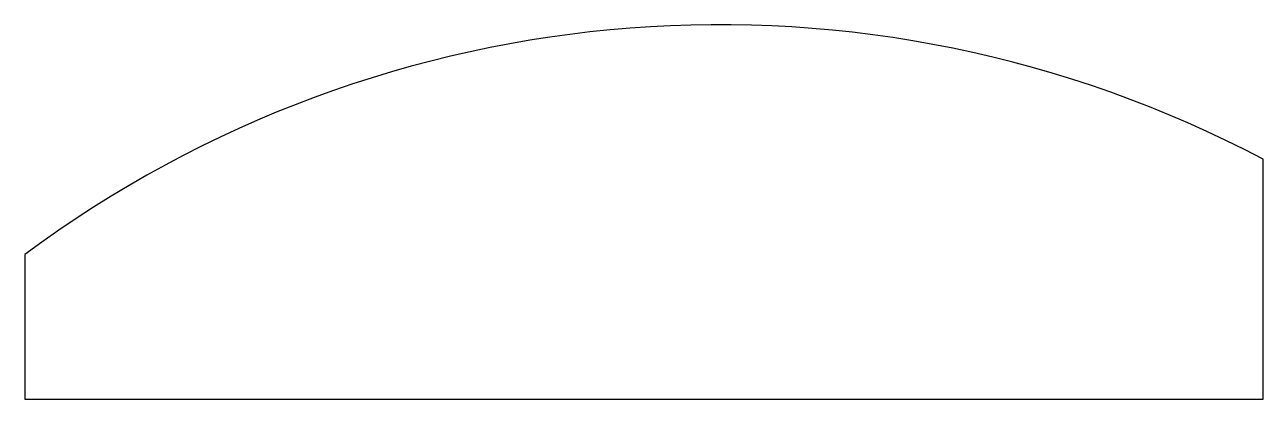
# Model space of a CAD drawing. Header units: millimetres. Extents: x 87.3 to 183, y -65 to -36.
import ezdxf

# ---------------------------------------------------------------- set-up
doc = ezdxf.new("R2010")
doc.units = ezdxf.units.MM

msp = doc.modelspace()

# ---------------------------------------------------------------- linework, layer by layer
for p, q in [((183.03, -65), (183.03, -46.417)), ((87.27, -53.798), (87.27, -65)), ((87.27, -65), (183.03, -65))]:
    msp.add_line(p, q)
msp.add_arc((141, -126), 90, 62.16026, 126.65534)

doc.saveas('drawing.dxf')
